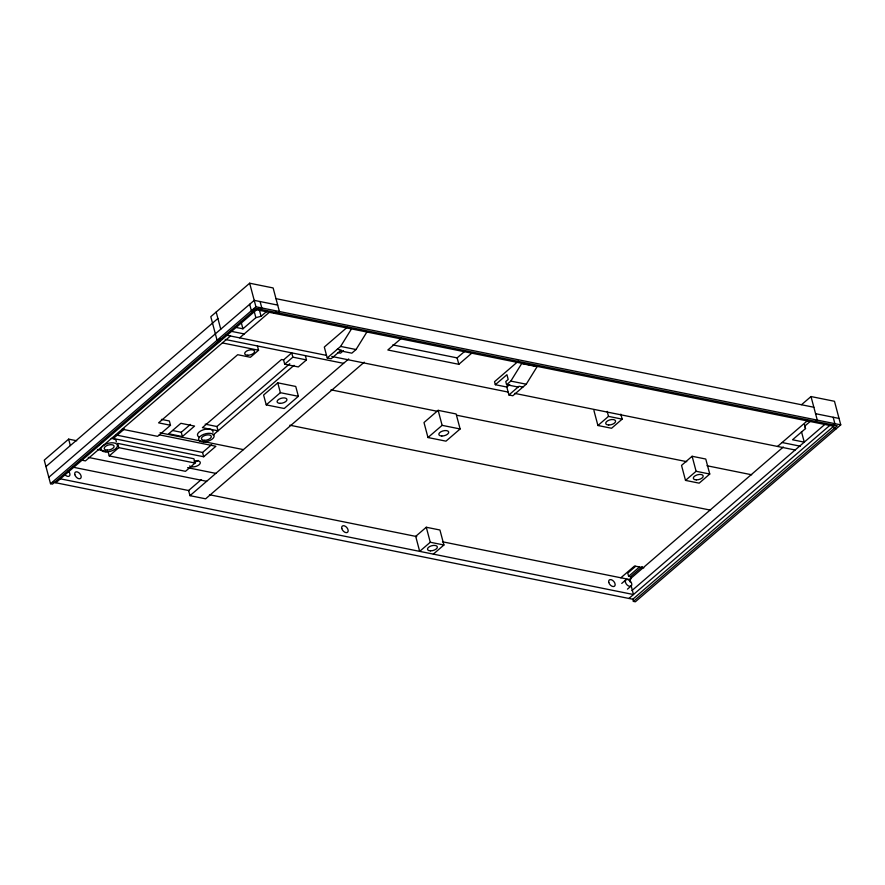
<?xml version="1.0" encoding="UTF-8"?>
<svg xmlns="http://www.w3.org/2000/svg" width="885" height="885" viewBox="0 0 885 885"><rect width="100%" height="100%" fill="white"/><g stroke="black" fill="none" stroke-linecap="round" stroke-linejoin="round"><path stroke-width="1.33" d="M347.219 327.306L324.308 347.042L327.218 357.971L340.625 346.422L351.489 328.899M340.327 350.847L351.821 353.17L356.035 349.531L366.899 332.008M495.312 384.709L506.939 374.698L508.2 379.466L505.766 381.557L506.607 384.721L510.822 381.092L521.685 363.569L537.106 366.678L526.243 384.201L512.835 395.75L508.919 394.964L506.817 387.033L495.312 384.709L494.516 381.712L518.466 361.08M76.707 440.763L68.643 439.137L44.25 460.145L50.522 483.719L52.48 484.117L256.373 308.489L837.276 425.773L633.383 601.391L632.808 599.245L53.211 482.236M277.89 312.836L279.406 311.52L273.133 287.946L249.659 283.211L210.796 316.686L217.068 340.26L219.026 340.659M45.965 466.572L217.898 318.478M48.808 477.292L254.227 300.358L277.691 305.093M50.522 483.719L255.931 306.785L840.75 424.855L834.478 401.281L811.003 396.546L801.589 404.655M99.109 444.867L103.169 441.372M215.94 344.232L220 340.736M55.821 482.756L258.697 308.013M260.279 309.285L261.805 307.969L260.09 301.542M230.52 335.913L85.425 460.886L80.502 459.89M124.508 428.893L113.346 438.506L203.705 456.748L215.885 446.272L159.234 434.834M235.1 327.229L242.921 328.811L255.865 317.66L261.075 316.288L267.159 311.055M239.658 337.86L269.991 311.73M274.273 313.312L276.297 311.564M108.081 451.627L109.22 455.919L118.811 447.655L195.087 463.054L193.948 458.773L117.661 443.374L118.811 447.655M161.413 419.368L169.367 420.983L170.506 425.265L157.618 436.36L122.207 429.203M257.424 345.958L258.564 350.239L250.411 357.274L237.689 354.708L158.57 422.853L170.506 425.265M172.553 430.508L181.259 432.267L190.397 424.402M182.398 436.548L194.578 426.072L180.883 423.307L168.714 433.794L182.398 436.548L181.259 432.267M205.176 424.147L216.902 426.526L218.042 430.807L202.399 427.643L281.518 359.498L283.565 359.907L291.729 352.883L292.869 357.164L306.476 359.907L305.336 355.626M283.565 359.907L284.704 364.189L292.869 357.164M216.902 426.526L289.782 363.746M213.097 435.077L294.041 365.339M277.757 382.829L263.597 395.02L266.23 404.876L284.218 408.505L298.367 396.314L295.745 386.457L277.757 382.829L280.379 392.686L298.367 396.314M306.476 359.907L298.311 366.943L284.704 364.189M116.256 435.044L202.565 452.467L211.703 444.602M195.087 463.054L185.496 471.318L109.22 455.919M266.23 404.876L280.379 392.686M343.424 350.648L340.526 353.148L337.97 352.639M201.127 479.736L188.605 490.522L189.976 495.666L205.619 498.819L364.255 362.186M189.976 495.666L348.69 358.945M401.425 338.269L387.829 349.984L458.828 364.31L472.424 352.595M392.818 344.907L457.125 357.883L465.488 350.681M438.141 410.341L423.992 422.532L427.975 437.533L445.974 441.161L460.123 428.971L456.129 413.97L438.141 410.341L442.124 425.342L460.123 428.971M427.975 437.533L442.124 425.342M506.817 387.033L509.716 384.533M508.919 394.964L519.019 386.258L522.935 387.055M426.282 527.25L415.696 536.365L419.678 551.366L430.276 542.251L443.927 545.005L439.933 530.004L426.282 527.25L430.276 542.251M433.34 554.121L443.927 545.005M593.923 410.507L597.917 425.508L608.504 416.381L622.155 419.136L620.827 414.136M622.155 419.136L611.568 428.263L597.917 425.508M692.114 456.273L681.527 465.399L685.51 480.4L699.172 483.155L709.759 474.039L705.765 459.038L692.114 456.273L696.108 471.274L709.759 474.039M685.51 480.4L696.108 471.274M620.861 577.794L634.556 565.991L643.804 567.86M635.585 566.356L627.764 573.104L628.615 576.312L630.574 576.71L642.311 566.599M777.528 446.449L807.861 420.32M628.615 576.312L639.379 567.042M621.746 583.414L625.695 580.007M810.914 420.806L804.874 426.017L805.527 428.572L792.529 439.768L804.266 442.146L801.456 431.592M629.08 579.874L783.302 447.025M815.76 421.426L817.275 420.109L811.003 396.546M627.454 589.156L631.414 585.748M631.923 590.583L824.554 424.667M628.903 598.459L829.743 425.453M833.36 424.977L834.887 423.672L833.172 417.244M632.808 599.245L833.659 426.249L834.234 428.384L836.181 428.783M840.75 424.855L635.341 601.789L633.383 601.391M275.987 298.665L813.857 407.255M815.572 413.682L839.035 418.428M254.061 309.23L833.659 426.249M253.331 311.111L251.373 310.712L249.659 304.285M340.625 346.422L356.035 349.531M510.822 381.092L526.243 384.201M337.318 349.265L341.234 350.062L331.134 358.757L327.218 357.971M506.607 384.721L518.112 387.044M231.184 331.3L244.227 333.933M782.097 442.522L800.35 446.206M226.118 335.127L326.366 355.361M331.786 356.456L507.913 392.022M514.694 393.382L795.128 450M225.266 339.464L343.59 363.348M219.757 338.778L222.367 339.298M222.367 342.926L258.564 350.239M330.946 389.831L437.809 411.403M456.748 415.231L686.727 461.66M707.015 465.753L751.653 474.769M289.86 425.22L710.578 510.158M160.052 432.798L243.419 449.624M97.461 449.48L105.426 451.096M187.598 467.678L215.84 473.387M88.323 457.412L206.648 481.307M72.647 467.114L189.158 490.633M209.48 494.737L416.769 536.587M442.511 541.786L630.109 579.653M60.379 478.829L633.461 594.532L631.138 585.781M804.476 424.623L805.527 428.572M607.176 411.381L608.504 416.381M630.574 576.71L631.138 578.845M629.467 579.531L630.142 582.031M457.125 357.883L458.828 364.31M259.327 309.695L261.075 316.288M249.659 283.211L255.931 306.785M254.106 311.066L255.865 317.66M241.162 322.217L242.921 328.811M216.194 312.051L220.752 329.187M202.565 452.467L203.705 456.748M68.643 439.137L70.346 445.564M68.256 470.942A4.071 2.5 49.3 0 1 69.55 475.787A4.071 2.5 49.3 0 1 65.114 474.902M197.997 460.443A5.708 2.788 -14.9 0 1 194.302 462.258M194.069 461.14A5.708 2.788 -14.9 0 1 200.187 462.158A5.708 2.788 -14.9 0 1 196.393 466.251A5.708 2.788 -14.9 0 1 189.6 465.941M111.278 438.495A8.485 4.148 -14.9 0 1 116.256 442.013M199.014 436.969A7.998 3.916 -14.9 0 1 203.262 429.811A7.998 3.916 -14.9 0 1 212.964 432.322M280.102 403.361A5.089 2.489 -14.9 0 0 286.939 399.323A5.089 2.489 -14.9 0 0 279.041 399.179A5.089 2.489 -14.9 0 0 280.102 403.361M74.816 474.648A4.071 2.5 49.3 0 0 80.303 478.564A4.071 2.5 49.3 0 0 78.721 472.623A4.071 2.5 49.3 0 0 74.816 474.648M341.798 528.544A4.071 2.5 49.3 0 0 347.285 532.46A4.071 2.5 49.3 0 0 345.703 526.52A4.071 2.5 49.3 0 0 341.798 528.544M608.78 582.452A4.071 2.5 49.3 0 0 614.267 586.368A4.071 2.5 49.3 0 0 612.686 580.427A4.071 2.5 49.3 0 0 608.78 582.452M625.429 582.253A4.071 2.5 49.3 0 0 630.905 586.169A4.071 2.5 49.3 0 0 629.335 580.228A4.071 2.5 49.3 0 0 625.429 582.253M441.847 436.017A5.089 2.489 -14.9 0 0 448.695 431.98A5.089 2.489 -14.9 0 0 440.785 431.836A5.089 2.489 -14.9 0 0 441.847 436.017M107.24 450.122A5.089 2.489 -14.9 0 0 114.076 446.084A5.089 2.489 -14.9 0 0 106.167 445.94A5.089 2.489 -14.9 0 0 107.24 450.122M105.99 451.914A8.485 4.148 -14.9 0 0 117.417 445.188A8.485 4.148 -14.9 0 0 104.209 444.945A8.485 4.148 -14.9 0 0 105.99 451.914M204.446 440.332A5.089 2.489 -14.9 0 0 211.294 436.305A5.089 2.489 -14.9 0 0 203.384 436.15A5.089 2.489 -14.9 0 0 204.446 440.332M203.34 441.903A7.998 3.916 -14.9 0 0 214.115 435.564A7.998 3.916 -14.9 0 0 201.669 435.331A7.998 3.916 -14.9 0 0 203.34 441.903M247.711 355.239A5.089 2.489 -14.9 0 0 254.559 351.201A5.089 2.489 -14.9 0 0 246.649 351.057A5.089 2.489 -14.9 0 0 247.711 355.239M608.736 424.988A5.089 2.489 -14.9 0 0 615.573 420.95A5.089 2.489 -14.9 0 0 607.663 420.806A5.089 2.489 -14.9 0 0 608.736 424.988M696.329 479.88A5.089 2.489 -14.9 0 0 703.177 475.853A5.089 2.489 -14.9 0 0 695.267 475.699A5.089 2.489 -14.9 0 0 696.329 479.88M430.497 550.846A5.089 2.489 -14.9 0 0 437.345 546.819A5.089 2.489 -14.9 0 0 429.435 546.676A5.089 2.489 -14.9 0 0 430.497 550.846"/></g></svg>
